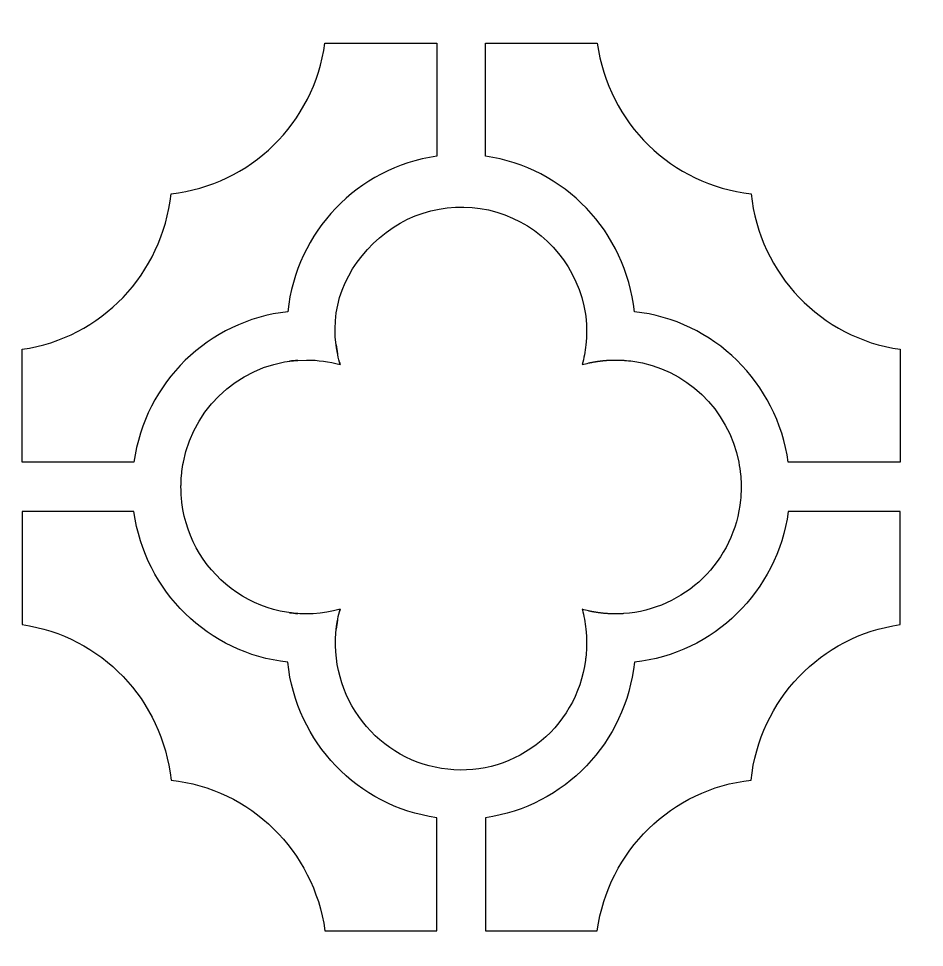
# Model space of a CAD drawing. Header units: centimetres. Extents: x -2.26 to 2.26, y -4.33 to 4.33.
# Drawn here: x -1.504 to 0, y -3.098 to -1.556 of the extents above; entities that cross this region are included whole.
import ezdxf

# ---------------------------------------------------------------- set-up
doc = ezdxf.new("R2010")
doc.units = ezdxf.units.CM
doc.header["$MEASUREMENT"] = 0
doc.layers.add('Layer 1', color=7, linetype='Continuous')

msp = doc.modelspace()

# ---------------------------------------------------------------- linework, layer by layer
at = {"layer": 'Layer 1', "color": 242}
for points, knots in [([(-2.26469, 4.33143), (-2.26469, 4.33143), (-2.18371, 4.33143), (-2.18371, 4.33143), (-2.18371, 4.33143), (-2.18371, 4.33143), (2.1837, 4.33143), (2.1837, 4.33143), (2.1837, 4.33143), (2.1837, 4.33143), (2.26468, 4.33143), (2.26468, 4.33143), (2.26468, 4.33143), (2.26468, 4.33143), (2.26468, 4.24954), (2.26468, 4.24954), (2.26468, 4.24954), (2.26468, 4.24954), (2.26468, -4.24954), (2.26468, -4.24954), (2.26468, -4.24954), (2.26468, -4.24954), (2.26468, -4.33143), (2.26468, -4.33143), (2.26468, -4.33143), (2.26468, -4.33143), (2.1837, -4.33143), (2.1837, -4.33143), (2.1837, -4.33143), (2.1837, -4.33143), (-2.18371, -4.33143), (-2.18371, -4.33143), (-2.18371, -4.33143), (-2.18371, -4.33143), (-2.26469, -4.33143), (-2.26469, -4.33143), (-2.26469, -4.33143), (-2.26469, -4.33143), (-2.26469, -4.24954), (-2.26469, -4.24954), (-2.26469, -4.24954), (-2.26469, -4.24954), (-2.26469, 4.24954), (-2.26469, 4.24954), (-2.26469, 4.24954), (-2.26469, 4.24954), (-2.26469, 4.33143), (-2.26469, 4.33143)], [0, 0, 0, 0, 0.0769231, 0.0769231, 0.0769231, 0.0769231, 0.1538462, 0.1538462, 0.1538462, 0.1538462, 0.2307692, 0.2307692, 0.2307692, 0.2307692, 0.3076923, 0.3076923, 0.3076923, 0.3076923, 0.3846154, 0.3846154, 0.3846154, 0.3846154, 0.4615385, 0.4615385, 0.4615385, 0.4615385, 0.5384615, 0.5384615, 0.5384615, 0.5384615, 0.6153846, 0.6153846, 0.6153846, 0.6153846, 0.6923077, 0.6923077, 0.6923077, 0.6923077, 0.7692308, 0.7692308, 0.7692308, 0.7692308, 0.8461538, 0.8461538, 0.8461538, 0.8461538, 1, 1, 1, 1]), ([(-1.49805, -2.29272), (-1.49805, -2.29272), (-1.38443, -2.29272), (-1.38443, -2.29272), (-1.38443, -2.29272), (-1.38443, -2.29272), (-1.31244, -2.29272), (-1.31244, -2.29272), (-1.31244, -2.29272), (-1.29411, -2.16009), (-1.18871, -2.05702), (-1.05703, -2.04268), (-1.05703, -2.04268), (-1.04295, -1.90952), (-0.94091, -1.80306), (-0.80975, -1.78443), (-0.80975, -1.78443), (-0.80975, -1.78443), (-0.80975, -1.59671), (-0.80975, -1.59671), (-0.80975, -1.59671), (-0.80975, -1.59671), (-0.87162, -1.59671), (-0.87162, -1.59671), (-0.87162, -1.59671), (-0.87162, -1.59671), (-0.90116, -1.59671), (-0.90116, -1.59671), (-0.90116, -1.59671), (-0.90116, -1.59671), (-0.92348, -1.59671), (-0.92348, -1.59671), (-0.92348, -1.59671), (-0.92348, -1.59671), (-0.99539, -1.59671), (-0.99539, -1.59671), (-0.99539, -1.59671), (-1.01372, -1.72935), (-1.11911, -1.83242), (-1.25079, -1.84676), (-1.25079, -1.84676), (-1.26487, -1.97991), (-1.36691, -2.08636), (-1.49805, -2.10501), (-1.49805, -2.10501), (-1.49805, -2.10501), (-1.49805, -2.14454), (-1.49805, -2.14454), (-1.49805, -2.14454), (-1.49805, -2.14454), (-1.49805, -2.16471), (-1.49805, -2.16471), (-1.49805, -2.16471), (-1.49805, -2.16471), (-1.49805, -2.2244), (-1.49805, -2.2244), (-1.49805, -2.2244), (-1.49805, -2.2244), (-1.49805, -2.29272), (-1.49805, -2.29272), (-1.49805, -2.29272), (-1.49805, -2.29272), (-1.49805, -2.29272), (-1.49805, -2.29272)], [0, 0, 0, 0, 0.0588235, 0.0588235, 0.0588235, 0.0588235, 0.1176471, 0.1176471, 0.1176471, 0.1176471, 0.1764706, 0.1764706, 0.1764706, 0.1764706, 0.2352941, 0.2352941, 0.2352941, 0.2352941, 0.2941176, 0.2941176, 0.2941176, 0.2941176, 0.3529412, 0.3529412, 0.3529412, 0.3529412, 0.4117647, 0.4117647, 0.4117647, 0.4117647, 0.4705882, 0.4705882, 0.4705882, 0.4705882, 0.5294118, 0.5294118, 0.5294118, 0.5294118, 0.5882353, 0.5882353, 0.5882353, 0.5882353, 0.6470588, 0.6470588, 0.6470588, 0.6470588, 0.7058824, 0.7058824, 0.7058824, 0.7058824, 0.7647059, 0.7647059, 0.7647059, 0.7647059, 0.8235294, 0.8235294, 0.8235294, 0.8235294, 0.8823529, 0.8823529, 0.8823529, 0.8823529, 1, 1, 1, 1]), ([(-0.22611, -2.29272), (-0.22611, -2.29272), (-0.1333, -2.29272), (-0.1333, -2.29272), (-0.1333, -2.29272), (-0.1333, -2.29272), (-0.04049, -2.29272), (-0.04049, -2.29272), (-0.04049, -2.29272), (-0.04049, -2.29272), (-0.04049, -2.2244), (-0.04049, -2.2244), (-0.04049, -2.2244), (-0.04049, -2.2244), (-0.04049, -2.1647), (-0.04049, -2.1647), (-0.04049, -2.1647), (-0.04049, -2.1647), (-0.04049, -2.14455), (-0.04049, -2.14455), (-0.04049, -2.14455), (-0.04049, -2.14455), (-0.04049, -2.10501), (-0.04049, -2.10501), (-0.04049, -2.10501), (-0.17165, -2.08647), (-0.27357, -1.9799), (-0.28776, -1.84676), (-0.28776, -1.84676), (-0.41944, -1.83252), (-0.52472, -1.72934), (-0.54315, -1.59671), (-0.54315, -1.59671), (-0.54315, -1.59671), (-0.58217, -1.59671), (-0.58217, -1.59671), (-0.58217, -1.59671), (-0.58217, -1.59671), (-0.63738, -1.59671), (-0.63738, -1.59671), (-0.63738, -1.59671), (-0.63738, -1.59671), (-0.67874, -1.59671), (-0.67874, -1.59671), (-0.67874, -1.59671), (-0.67874, -1.59671), (-0.72877, -1.59671), (-0.72877, -1.59671), (-0.72877, -1.59671), (-0.72877, -1.59671), (-0.72877, -1.78443), (-0.72877, -1.78443), (-0.72877, -1.78443), (-0.59762, -1.80298), (-0.4957, -1.90954), (-0.48151, -2.04268), (-0.48151, -2.04268), (-0.34982, -2.05692), (-0.24454, -2.1601), (-0.22611, -2.29272)], [0, 0, 0, 0, 0.0625, 0.0625, 0.0625, 0.0625, 0.125, 0.125, 0.125, 0.125, 0.1875, 0.1875, 0.1875, 0.1875, 0.25, 0.25, 0.25, 0.25, 0.3125, 0.3125, 0.3125, 0.3125, 0.375, 0.375, 0.375, 0.375, 0.4375, 0.4375, 0.4375, 0.4375, 0.5, 0.5, 0.5, 0.5, 0.5625, 0.5625, 0.5625, 0.5625, 0.625, 0.625, 0.625, 0.625, 0.6875, 0.6875, 0.6875, 0.6875, 0.75, 0.75, 0.75, 0.75, 0.8125, 0.8125, 0.8125, 0.8125, 0.875, 0.875, 0.875, 0.875, 1, 1, 1, 1]), ([(-1.23035, -2.29272), (-1.23131, -2.29772), (-1.2321, -2.30274), (-1.23272, -2.30778), (-1.23272, -2.30778), (-1.23272, -2.30778), (-1.23287, -2.30906), (-1.23287, -2.30906), (-1.23287, -2.30906), (-1.23287, -2.30906), (-1.23301, -2.31033), (-1.23301, -2.31033), (-1.23301, -2.31033), (-1.23301, -2.31033), (-1.2335, -2.3154), (-1.2335, -2.3154), (-1.2335, -2.3154), (-1.2335, -2.3154), (-1.23379, -2.31931), (-1.23379, -2.31931), (-1.23379, -2.31931), (-1.23379, -2.31931), (-1.23388, -2.32061), (-1.23388, -2.32061), (-1.23388, -2.32061), (-1.23388, -2.32061), (-1.23404, -2.32319), (-1.23404, -2.32319), (-1.23404, -2.32319), (-1.23404, -2.32319), (-1.23408, -2.32451), (-1.23408, -2.32451), (-1.23408, -2.32451), (-1.23408, -2.32451), (-1.23415, -2.32617), (-1.23415, -2.32617), (-1.23415, -2.32617), (-1.23415, -2.32617), (-1.23417, -2.32711), (-1.23417, -2.32711), (-1.23417, -2.32711), (-1.23417, -2.32711), (-1.23423, -2.32821), (-1.23423, -2.32821), (-1.23423, -2.32821), (-1.23423, -2.32821), (-1.23424, -2.32954), (-1.23424, -2.32954), (-1.23424, -2.32954), (-1.23424, -2.32954), (-1.23425, -2.33037), (-1.23425, -2.33037), (-1.23425, -2.33037), (-1.23425, -2.33037), (-1.23427, -2.33167), (-1.23427, -2.33167), (-1.23427, -2.33167), (-1.23427, -2.33167), (-1.23428, -2.333), (-1.23428, -2.333), (-1.23428, -2.333), (-1.23428, -2.333), (-1.23428, -2.33431), (-1.23428, -2.33431), (-1.23428, -2.33431), (-1.23428, -2.33431), (-1.23427, -2.3356), (-1.23427, -2.3356), (-1.23427, -2.3356), (-1.23427, -2.3356), (-1.23426, -2.3367), (-1.23426, -2.3367), (-1.23426, -2.3367), (-1.23426, -2.3367), (-1.23425, -2.33758), (-1.23425, -2.33758), (-1.23425, -2.33758), (-1.23425, -2.33758), (-1.23423, -2.33889), (-1.23423, -2.33889), (-1.23423, -2.33889), (-1.23423, -2.33889), (-1.23417, -2.34019), (-1.23417, -2.34019), (-1.23417, -2.34019), (-1.23417, -2.34019), (-1.23415, -2.34114), (-1.23415, -2.34114), (-1.23415, -2.34114), (-1.23415, -2.34114), (-1.23411, -2.34214), (-1.23411, -2.34214), (-1.23411, -2.34214), (-1.23411, -2.34214), (-1.23406, -2.34344), (-1.23406, -2.34344), (-1.23406, -2.34344), (-1.23406, -2.34344), (-1.23388, -2.34667), (-1.23388, -2.34667), (-1.23388, -2.34667), (-1.23388, -2.34667), (-1.23379, -2.34797), (-1.23379, -2.34797), (-1.23379, -2.34797), (-1.23379, -2.34797), (-1.23356, -2.35119), (-1.23356, -2.35119), (-1.23356, -2.35119), (-1.23336, -2.35354), (-1.23313, -2.35589), (-1.23287, -2.35823), (-1.23287, -2.35823), (-1.23287, -2.35823), (-1.23272, -2.35951), (-1.23272, -2.35951), (-1.23272, -2.35951), (-1.22533, -2.42038), (-1.19211, -2.47494), (-1.14166, -2.50897), (-1.14166, -2.50897), (-1.09121, -2.54298), (-1.0287, -2.55317), (-0.97027, -2.53687), (-0.97027, -2.53687), (-0.97027, -2.53687), (-0.97125, -2.54068), (-0.97125, -2.54068), (-0.97125, -2.54068), (-0.97125, -2.54068), (-0.97027, -2.53687), (-0.97027, -2.53687), (-0.97027, -2.53687), (-0.97168, -2.54221), (-0.97291, -2.5476), (-0.97396, -2.55303), (-0.97396, -2.55303), (-0.97501, -2.55854), (-0.97584, -2.56409), (-0.97645, -2.56967), (-0.97645, -2.56967), (-0.97591, -2.56479), (-0.97521, -2.55993), (-0.97435, -2.5551), (-0.97435, -2.5551), (-0.98438, -2.61099), (-0.97171, -2.6686), (-0.93921, -2.71493), (-0.93921, -2.71493), (-0.9067, -2.76125), (-0.85737, -2.79232), (-0.80189, -2.8012), (-0.80189, -2.8012), (-0.74639, -2.81008), (-0.6897, -2.79594), (-0.64465, -2.76198), (-0.64465, -2.76198), (-0.59961, -2.72801), (-0.57006, -2.67738), (-0.56264, -2.62106), (-0.56264, -2.62106), (-0.56264, -2.62106), (-0.56252, -2.62019), (-0.56252, -2.62019), (-0.56252, -2.62019), (-0.56252, -2.62019), (-0.56243, -2.6193), (-0.56243, -2.6193), (-0.56243, -2.6193), (-0.56243, -2.6193), (-0.5622, -2.6175), (-0.5622, -2.6175), (-0.5622, -2.6175), (-0.5622, -2.6175), (-0.56205, -2.61616), (-0.56205, -2.61616), (-0.56205, -2.61616), (-0.56205, -2.61616), (-0.56196, -2.61528), (-0.56196, -2.61528), (-0.56196, -2.61528), (-0.56196, -2.61528), (-0.56182, -2.61393), (-0.56182, -2.61393), (-0.56182, -2.61393), (-0.56182, -2.61393), (-0.56172, -2.61278), (-0.56172, -2.61278), (-0.56172, -2.61278), (-0.56172, -2.61278), (-0.56163, -2.61169), (-0.56163, -2.61169), (-0.56163, -2.61169), (-0.56163, -2.61169), (-0.56155, -2.61079), (-0.56155, -2.61079), (-0.56155, -2.61079), (-0.56155, -2.61079), (-0.56149, -2.61002), (-0.56149, -2.61002), (-0.56149, -2.61002), (-0.56149, -2.61002), (-0.5614, -2.60899), (-0.5614, -2.60899), (-0.5614, -2.60899), (-0.5614, -2.60899), (-0.56114, -2.60492), (-0.56114, -2.60492), (-0.56114, -2.60492), (-0.56114, -2.60492), (-0.56108, -2.60403), (-0.56108, -2.60403), (-0.56108, -2.60403), (-0.56108, -2.60403), (-0.56105, -2.60312), (-0.56105, -2.60312), (-0.56105, -2.60312), (-0.56105, -2.60312), (-0.56101, -2.60221), (-0.56101, -2.60221), (-0.56101, -2.60221), (-0.56101, -2.60221), (-0.56098, -2.6013), (-0.56098, -2.6013), (-0.56098, -2.6013), (-0.56098, -2.6013), (-0.56093, -2.59997), (-0.56093, -2.59997), (-0.56093, -2.59997), (-0.56093, -2.59997), (-0.56084, -2.59694), (-0.56084, -2.59694), (-0.56084, -2.59694), (-0.56084, -2.59694), (-0.56084, -2.59581), (-0.56084, -2.59581), (-0.56084, -2.59581), (-0.56084, -2.59581), (-0.56081, -2.59443), (-0.56081, -2.59443), (-0.56081, -2.59443), (-0.56081, -2.59443), (-0.5608, -2.59308), (-0.5608, -2.59308), (-0.5608, -2.59308), (-0.5608, -2.59308), (-0.56081, -2.59216), (-0.56081, -2.59216), (-0.56081, -2.59216), (-0.56081, -2.59216), (-0.56081, -2.59125), (-0.56081, -2.59125), (-0.56081, -2.59125), (-0.56081, -2.59125), (-0.56084, -2.59035), (-0.56084, -2.59035), (-0.56084, -2.59035), (-0.56084, -2.59035), (-0.56084, -2.58944), (-0.56084, -2.58944), (-0.56084, -2.58944), (-0.56084, -2.58944), (-0.56086, -2.58853), (-0.56086, -2.58853), (-0.56086, -2.58853), (-0.56086, -2.58853), (-0.56087, -2.58762), (-0.56087, -2.58762), (-0.56087, -2.58762), (-0.56087, -2.58762), (-0.5609, -2.58671), (-0.5609, -2.58671), (-0.5609, -2.58671), (-0.5609, -2.58671), (-0.56093, -2.58582), (-0.56093, -2.58582), (-0.56093, -2.58582), (-0.56093, -2.58582), (-0.56098, -2.5849), (-0.56098, -2.5849), (-0.56098, -2.5849), (-0.56098, -2.5849), (-0.56101, -2.58399), (-0.56101, -2.58399), (-0.56101, -2.58399), (-0.56101, -2.58399), (-0.56105, -2.58308), (-0.56105, -2.58308), (-0.56105, -2.58308), (-0.56105, -2.58308), (-0.56108, -2.58219), (-0.56108, -2.58219), (-0.56108, -2.58219), (-0.56108, -2.58219), (-0.56114, -2.58128), (-0.56114, -2.58128), (-0.56114, -2.58128), (-0.56114, -2.58128), (-0.56119, -2.58039), (-0.56119, -2.58039), (-0.56119, -2.58039), (-0.56119, -2.58039), (-0.56125, -2.57948), (-0.56125, -2.57948), (-0.56125, -2.57948), (-0.56125, -2.57948), (-0.56129, -2.5786), (-0.56129, -2.5786), (-0.56129, -2.5786), (-0.56129, -2.5786), (-0.56137, -2.57769), (-0.56137, -2.57769), (-0.56137, -2.57769), (-0.56137, -2.57769), (-0.56143, -2.5768), (-0.56143, -2.5768), (-0.56143, -2.5768), (-0.56143, -2.5768), (-0.5615, -2.57589), (-0.5615, -2.57589), (-0.5615, -2.57589), (-0.5615, -2.57589), (-0.56157, -2.57501), (-0.56157, -2.57501), (-0.56157, -2.57501), (-0.56157, -2.57501), (-0.56166, -2.5741), (-0.56166, -2.5741), (-0.56166, -2.5741), (-0.56166, -2.5741), (-0.56174, -2.57322), (-0.56174, -2.57322), (-0.56174, -2.57322), (-0.56174, -2.57322), (-0.56181, -2.57233), (-0.56181, -2.57233), (-0.56181, -2.57233), (-0.56181, -2.57233), (-0.56189, -2.57144), (-0.56189, -2.57144), (-0.56189, -2.57144), (-0.56189, -2.57144), (-0.56199, -2.57055), (-0.56199, -2.57055), (-0.56199, -2.57055), (-0.56199, -2.57055), (-0.56208, -2.56967), (-0.56208, -2.56967), (-0.56208, -2.56967), (-0.5633, -2.55859), (-0.56538, -2.54762), (-0.56832, -2.53687), (-0.56832, -2.53687), (-0.56471, -2.53785), (-0.56109, -2.53876), (-0.55744, -2.53956), (-0.55744, -2.53956), (-0.55744, -2.53956), (-0.55659, -2.53976), (-0.55659, -2.53976), (-0.55659, -2.53976), (-0.55659, -2.53976), (-0.55574, -2.53993), (-0.55574, -2.53993), (-0.55574, -2.53993), (-0.55574, -2.53993), (-0.55488, -2.54013), (-0.55488, -2.54013), (-0.55488, -2.54013), (-0.55488, -2.54013), (-0.55403, -2.54029), (-0.55403, -2.54029), (-0.55403, -2.54029), (-0.55403, -2.54029), (-0.55318, -2.54047), (-0.55318, -2.54047), (-0.55318, -2.54047), (-0.55318, -2.54047), (-0.55233, -2.54062), (-0.55233, -2.54062), (-0.55233, -2.54062), (-0.55233, -2.54062), (-0.55148, -2.5408), (-0.55148, -2.5408), (-0.55148, -2.5408), (-0.55148, -2.5408), (-0.55063, -2.54094), (-0.55063, -2.54094), (-0.55063, -2.54094), (-0.55063, -2.54094), (-0.54977, -2.54112), (-0.54977, -2.54112), (-0.54977, -2.54112), (-0.54977, -2.54112), (-0.54892, -2.54126), (-0.54892, -2.54126), (-0.54892, -2.54126), (-0.54892, -2.54126), (-0.54804, -2.54143), (-0.54804, -2.54143), (-0.54804, -2.54143), (-0.54804, -2.54143), (-0.54719, -2.54156), (-0.54719, -2.54156), (-0.54719, -2.54156), (-0.54719, -2.54156), (-0.54632, -2.54171), (-0.54632, -2.54171), (-0.54632, -2.54171), (-0.54632, -2.54171), (-0.54547, -2.54185), (-0.54547, -2.54185), (-0.54547, -2.54185), (-0.54547, -2.54185), (-0.54459, -2.54199), (-0.54459, -2.54199), (-0.54459, -2.54199), (-0.54459, -2.54199), (-0.54373, -2.54211), (-0.54373, -2.54211), (-0.54373, -2.54211), (-0.54373, -2.54211), (-0.54286, -2.54226), (-0.54286, -2.54226), (-0.54286, -2.54226), (-0.54286, -2.54226), (-0.54199, -2.54238), (-0.54199, -2.54238), (-0.54199, -2.54238), (-0.54199, -2.54238), (-0.54111, -2.54251), (-0.54111, -2.54251), (-0.54111, -2.54251), (-0.54111, -2.54251), (-0.54025, -2.54262), (-0.54025, -2.54262), (-0.54025, -2.54262), (-0.54025, -2.54262), (-0.53938, -2.54274), (-0.53938, -2.54274), (-0.53938, -2.54274), (-0.53938, -2.54274), (-0.53851, -2.54283), (-0.53851, -2.54283), (-0.53851, -2.54283), (-0.53851, -2.54283), (-0.53763, -2.54295), (-0.53763, -2.54295), (-0.53763, -2.54295), (-0.53763, -2.54295), (-0.53676, -2.54306), (-0.53676, -2.54306), (-0.53676, -2.54306), (-0.53676, -2.54306), (-0.53589, -2.54316), (-0.53589, -2.54316), (-0.53589, -2.54316), (-0.53589, -2.54316), (-0.53501, -2.54326), (-0.53501, -2.54326), (-0.53501, -2.54326), (-0.53501, -2.54326), (-0.53413, -2.54336), (-0.53413, -2.54336), (-0.53413, -2.54336), (-0.53413, -2.54336), (-0.53325, -2.54343), (-0.53325, -2.54343), (-0.53325, -2.54343), (-0.53325, -2.54343), (-0.53237, -2.54353), (-0.53237, -2.54353), (-0.53237, -2.54353), (-0.53237, -2.54353), (-0.5315, -2.5436), (-0.5315, -2.5436), (-0.5315, -2.5436), (-0.5315, -2.5436), (-0.5306, -2.54369), (-0.5306, -2.54369), (-0.5306, -2.54369), (-0.5306, -2.54369), (-0.52973, -2.54377), (-0.52973, -2.54377), (-0.52973, -2.54377), (-0.52973, -2.54377), (-0.52883, -2.54384), (-0.52883, -2.54384), (-0.52883, -2.54384), (-0.52883, -2.54384), (-0.52795, -2.5439), (-0.52795, -2.5439), (-0.52795, -2.5439), (-0.52795, -2.5439), (-0.52706, -2.54398), (-0.52706, -2.54398), (-0.52706, -2.54398), (-0.52706, -2.54398), (-0.52618, -2.54402), (-0.52618, -2.54402), (-0.52618, -2.54402), (-0.52618, -2.54402), (-0.52529, -2.54408), (-0.52529, -2.54408), (-0.52529, -2.54408), (-0.52529, -2.54408), (-0.5244, -2.54413), (-0.5244, -2.54413), (-0.5244, -2.54413), (-0.5244, -2.54413), (-0.5235, -2.54418), (-0.5235, -2.54418), (-0.5235, -2.54418), (-0.5235, -2.54418), (-0.52261, -2.54421), (-0.52261, -2.54421), (-0.52261, -2.54421), (-0.52261, -2.54421), (-0.52172, -2.54426), (-0.52172, -2.54426), (-0.52172, -2.54426), (-0.52172, -2.54426), (-0.52082, -2.54429), (-0.52082, -2.54429), (-0.52082, -2.54429), (-0.52082, -2.54429), (-0.51993, -2.54434), (-0.51993, -2.54434), (-0.51993, -2.54434), (-0.51993, -2.54434), (-0.51903, -2.54437), (-0.51903, -2.54437), (-0.51903, -2.54437), (-0.51903, -2.54437), (-0.51813, -2.5444), (-0.51813, -2.5444), (-0.51813, -2.5444), (-0.51813, -2.5444), (-0.51723, -2.54441), (-0.51723, -2.54441), (-0.51723, -2.54441), (-0.51723, -2.54441), (-0.51634, -2.54443), (-0.51634, -2.54443), (-0.51634, -2.54443), (-0.51634, -2.54443), (-0.51543, -2.54443), (-0.51543, -2.54443), (-0.51543, -2.54443), (-0.51543, -2.54443), (-0.51454, -2.54446), (-0.51454, -2.54446), (-0.51454, -2.54446), (-0.51454, -2.54446), (-0.51364, -2.54446), (-0.51364, -2.54446), (-0.51364, -2.54446), (-0.51364, -2.54446), (-0.51273, -2.54447), (-0.51273, -2.54447), (-0.51273, -2.54447), (-0.51273, -2.54447), (-0.51183, -2.54446), (-0.51183, -2.54446), (-0.51183, -2.54446), (-0.51183, -2.54446), (-0.51074, -2.54445), (-0.51074, -2.54445), (-0.51074, -2.54445), (-0.51074, -2.54445), (-0.50957, -2.54443), (-0.50957, -2.54443), (-0.50957, -2.54443), (-0.50957, -2.54443), (-0.50572, -2.54434), (-0.50572, -2.54434), (-0.50572, -2.54434), (-0.50572, -2.54434), (-0.5046, -2.54429), (-0.5046, -2.54429), (-0.5046, -2.54429), (-0.5046, -2.54429), (-0.50059, -2.54409), (-0.50059, -2.54409), (-0.50059, -2.54409), (-0.50059, -2.54409), (-0.49968, -2.54403), (-0.49968, -2.54403), (-0.49968, -2.54403), (-0.49968, -2.54403), (-0.49879, -2.54398), (-0.49879, -2.54398), (-0.49879, -2.54398), (-0.44971, -2.5405), (-0.40342, -2.51971), (-0.36798, -2.48521), (-0.36798, -2.48521), (-0.33251, -2.45068), (-0.31032, -2.40457), (-0.30535, -2.35504), (-0.30535, -2.35504), (-0.30535, -2.35504), (-0.30505, -2.35184), (-0.30505, -2.35184), (-0.30505, -2.35184), (-0.30478, -2.3485), (-0.30457, -2.34515), (-0.30442, -2.34181), (-0.30442, -2.34181), (-0.30442, -2.34181), (-0.3044, -2.34083), (-0.3044, -2.34083), (-0.3044, -2.34083), (-0.3044, -2.34083), (-0.30436, -2.33953), (-0.30436, -2.33953), (-0.30436, -2.33953), (-0.30436, -2.33953), (-0.3043, -2.33767), (-0.3043, -2.33767), (-0.3043, -2.33767), (-0.3043, -2.33767), (-0.3043, -2.3369), (-0.3043, -2.3369), (-0.3043, -2.3369), (-0.3043, -2.3369), (-0.30428, -2.3356), (-0.30428, -2.3356), (-0.30428, -2.3356), (-0.30428, -2.3356), (-0.30427, -2.33431), (-0.30427, -2.33431), (-0.30427, -2.33431), (-0.30427, -2.33431), (-0.30427, -2.333), (-0.30427, -2.333), (-0.30427, -2.333), (-0.30427, -2.333), (-0.30428, -2.33167), (-0.30428, -2.33167), (-0.30428, -2.33167), (-0.30428, -2.33167), (-0.3043, -2.33062), (-0.3043, -2.33062), (-0.3043, -2.33062), (-0.3043, -2.33062), (-0.3043, -2.32972), (-0.3043, -2.32972), (-0.3043, -2.32972), (-0.3043, -2.32972), (-0.30433, -2.32844), (-0.30433, -2.32844), (-0.30433, -2.32844), (-0.30433, -2.32844), (-0.30438, -2.32711), (-0.30438, -2.32711), (-0.30438, -2.32711), (-0.30438, -2.32711), (-0.3044, -2.32623), (-0.3044, -2.32623), (-0.3044, -2.32623), (-0.30453, -2.32306), (-0.30471, -2.3199), (-0.30495, -2.31674), (-0.30495, -2.31674), (-0.30495, -2.31674), (-0.30505, -2.31546), (-0.30505, -2.31546), (-0.30505, -2.31546), (-0.30505, -2.31546), (-0.30528, -2.3129), (-0.30528, -2.3129), (-0.30528, -2.3129), (-0.30597, -2.30614), (-0.30695, -2.2994), (-0.30822, -2.29272), (-0.30822, -2.29272), (-0.32544, -2.20446), (-0.39608, -2.13702), (-0.48424, -2.12484), (-0.48424, -2.12484), (-0.48885, -2.1242), (-0.49348, -2.12372), (-0.49812, -2.12339), (-0.49812, -2.12339), (-0.49812, -2.12339), (-0.49923, -2.12332), (-0.49923, -2.12332), (-0.49923, -2.12332), (-0.49923, -2.12332), (-0.50012, -2.12326), (-0.50012, -2.12326), (-0.50012, -2.12326), (-0.50012, -2.12326), (-0.5046, -2.12305), (-0.5046, -2.12305), (-0.5046, -2.12305), (-0.5046, -2.12305), (-0.50572, -2.123), (-0.50572, -2.123), (-0.50572, -2.123), (-0.50572, -2.123), (-0.50891, -2.12291), (-0.50891, -2.12291), (-0.50891, -2.12291), (-0.50891, -2.12291), (-0.51004, -2.1229), (-0.51004, -2.1229), (-0.51004, -2.1229), (-0.51004, -2.1229), (-0.5114, -2.12287), (-0.5114, -2.12287), (-0.5114, -2.12287), (-0.5114, -2.12287), (-0.51273, -2.12285), (-0.51273, -2.12285), (-0.51273, -2.12285), (-0.51273, -2.12285), (-0.51364, -2.12287), (-0.51364, -2.12287), (-0.51364, -2.12287), (-0.51364, -2.12287), (-0.51454, -2.12287), (-0.51454, -2.12287), (-0.51454, -2.12287), (-0.51454, -2.12287), (-0.51543, -2.1229), (-0.51543, -2.1229), (-0.51543, -2.1229), (-0.51543, -2.1229), (-0.51634, -2.1229), (-0.51634, -2.1229), (-0.51634, -2.1229), (-0.51634, -2.1229), (-0.51723, -2.12292), (-0.51723, -2.12292), (-0.51723, -2.12292), (-0.51723, -2.12292), (-0.51813, -2.12294), (-0.51813, -2.12294), (-0.51813, -2.12294), (-0.51813, -2.12294), (-0.51903, -2.12296), (-0.51903, -2.12296), (-0.51903, -2.12296), (-0.51903, -2.12296), (-0.51993, -2.12299), (-0.51993, -2.12299), (-0.51993, -2.12299), (-0.51993, -2.12299), (-0.52082, -2.12303), (-0.52082, -2.12303), (-0.52082, -2.12303), (-0.52082, -2.12303), (-0.52172, -2.12306), (-0.52172, -2.12306), (-0.52172, -2.12306), (-0.52172, -2.12306), (-0.52261, -2.12312), (-0.52261, -2.12312), (-0.52261, -2.12312), (-0.52261, -2.12312), (-0.5235, -2.12315), (-0.5235, -2.12315), (-0.5235, -2.12315), (-0.5235, -2.12315), (-0.5244, -2.1232), (-0.5244, -2.1232), (-0.5244, -2.1232), (-0.5244, -2.1232), (-0.52527, -2.12325), (-0.52527, -2.12325), (-0.52527, -2.12325), (-0.52527, -2.12325), (-0.52617, -2.1233), (-0.52617, -2.1233), (-0.52617, -2.1233), (-0.52617, -2.1233), (-0.52705, -2.12335), (-0.52705, -2.12335), (-0.52705, -2.12335), (-0.52705, -2.12335), (-0.52795, -2.12343), (-0.52795, -2.12343), (-0.52795, -2.12343), (-0.52795, -2.12343), (-0.52882, -2.12349), (-0.52882, -2.12349), (-0.52882, -2.12349), (-0.52882, -2.12349), (-0.52972, -2.12357), (-0.52972, -2.12357), (-0.52972, -2.12357), (-0.52972, -2.12357), (-0.53059, -2.12365), (-0.53059, -2.12365), (-0.53059, -2.12365), (-0.53059, -2.12365), (-0.53148, -2.12373), (-0.53148, -2.12373), (-0.53148, -2.12373), (-0.53148, -2.12373), (-0.53236, -2.1238), (-0.53236, -2.1238), (-0.53236, -2.1238), (-0.53236, -2.1238), (-0.53323, -2.12389), (-0.53323, -2.12389), (-0.53323, -2.12389), (-0.53323, -2.12389), (-0.53411, -2.12397), (-0.53411, -2.12397), (-0.53411, -2.12397), (-0.53411, -2.12397), (-0.53499, -2.12407), (-0.53499, -2.12407), (-0.53499, -2.12407), (-0.53499, -2.12407), (-0.53586, -2.12417), (-0.53586, -2.12417), (-0.53586, -2.12417), (-0.53586, -2.12417), (-0.53674, -2.12428), (-0.53674, -2.12428), (-0.53674, -2.12428), (-0.53674, -2.12428), (-0.53761, -2.12437), (-0.53761, -2.12437), (-0.53761, -2.12437), (-0.53761, -2.12437), (-0.53849, -2.12449), (-0.53849, -2.12449), (-0.53849, -2.12449), (-0.53849, -2.12449), (-0.53937, -2.12459), (-0.53937, -2.12459), (-0.53937, -2.12459), (-0.53937, -2.12459), (-0.54024, -2.12472), (-0.54024, -2.12472), (-0.54024, -2.12472), (-0.54024, -2.12472), (-0.54109, -2.12481), (-0.54109, -2.12481), (-0.54109, -2.12481), (-0.54109, -2.12481), (-0.54196, -2.12495), (-0.54196, -2.12495), (-0.54196, -2.12495), (-0.54196, -2.12495), (-0.54284, -2.12507), (-0.54284, -2.12507), (-0.54284, -2.12507), (-0.54284, -2.12507), (-0.54371, -2.12521), (-0.54371, -2.12521), (-0.54371, -2.12521), (-0.54371, -2.12521), (-0.54457, -2.12534), (-0.54457, -2.12534), (-0.54457, -2.12534), (-0.54457, -2.12534), (-0.54545, -2.12548), (-0.54545, -2.12548), (-0.54545, -2.12548), (-0.54545, -2.12548), (-0.5463, -2.12562), (-0.5463, -2.12562), (-0.5463, -2.12562), (-0.5463, -2.12562), (-0.54717, -2.12577), (-0.54717, -2.12577), (-0.54717, -2.12577), (-0.54717, -2.12577), (-0.54802, -2.1259), (-0.54802, -2.1259), (-0.54802, -2.1259), (-0.54802, -2.1259), (-0.54889, -2.12606), (-0.54889, -2.12606), (-0.54889, -2.12606), (-0.54889, -2.12606), (-0.54974, -2.12621), (-0.54974, -2.12621), (-0.54974, -2.12621), (-0.54974, -2.12621), (-0.5506, -2.12638), (-0.5506, -2.12638), (-0.5506, -2.12638), (-0.5506, -2.12638), (-0.55145, -2.12653), (-0.55145, -2.12653), (-0.55145, -2.12653), (-0.55145, -2.12653), (-0.5523, -2.1267), (-0.5523, -2.1267), (-0.5523, -2.1267), (-0.5523, -2.1267), (-0.55315, -2.12687), (-0.55315, -2.12687), (-0.55315, -2.12687), (-0.55315, -2.12687), (-0.554, -2.12704), (-0.554, -2.12704), (-0.554, -2.12704), (-0.554, -2.12704), (-0.55486, -2.1272), (-0.55486, -2.1272), (-0.55486, -2.1272), (-0.55486, -2.1272), (-0.55571, -2.1274), (-0.55571, -2.1274), (-0.55571, -2.1274), (-0.55571, -2.1274), (-0.55655, -2.12758), (-0.55655, -2.12758), (-0.55655, -2.12758), (-0.55655, -2.12758), (-0.5574, -2.12776), (-0.5574, -2.12776), (-0.5574, -2.12776), (-0.56105, -2.12857), (-0.56468, -2.12947), (-0.56828, -2.13046), (-0.56828, -2.13046), (-0.56537, -2.11971), (-0.5633, -2.10874), (-0.5621, -2.09766), (-0.5621, -2.09766), (-0.5621, -2.09766), (-0.56199, -2.09678), (-0.56199, -2.09678), (-0.56199, -2.09678), (-0.56199, -2.09678), (-0.5619, -2.09588), (-0.5619, -2.09588), (-0.5619, -2.09588), (-0.5619, -2.09588), (-0.56182, -2.095), (-0.56182, -2.095), (-0.56182, -2.095), (-0.56182, -2.095), (-0.56174, -2.09411), (-0.56174, -2.09411), (-0.56174, -2.09411), (-0.56174, -2.09411), (-0.56166, -2.09322), (-0.56166, -2.09322), (-0.56166, -2.09322), (-0.56166, -2.09322), (-0.56157, -2.09232), (-0.56157, -2.09232), (-0.56157, -2.09232), (-0.56157, -2.09232), (-0.5615, -2.09144), (-0.5615, -2.09144), (-0.5615, -2.09144), (-0.5615, -2.09144), (-0.56143, -2.09053), (-0.56143, -2.09053), (-0.56143, -2.09053), (-0.56143, -2.09053), (-0.56137, -2.08964), (-0.56137, -2.08964), (-0.56137, -2.08964), (-0.56137, -2.08964), (-0.56129, -2.08873), (-0.56129, -2.08873), (-0.56129, -2.08873), (-0.56129, -2.08873), (-0.56125, -2.08785), (-0.56125, -2.08785), (-0.56125, -2.08785), (-0.56125, -2.08785), (-0.56119, -2.08694), (-0.56119, -2.08694), (-0.56119, -2.08694), (-0.56119, -2.08694), (-0.56114, -2.08605), (-0.56114, -2.08605), (-0.56114, -2.08605), (-0.56114, -2.08605), (-0.56108, -2.08514), (-0.56108, -2.08514), (-0.56108, -2.08514), (-0.56108, -2.08514), (-0.56105, -2.08425), (-0.56105, -2.08425), (-0.56105, -2.08425), (-0.56105, -2.08425), (-0.56101, -2.08333), (-0.56101, -2.08333), (-0.56101, -2.08333), (-0.56101, -2.08333), (-0.56098, -2.08243), (-0.56098, -2.08243), (-0.56098, -2.08243), (-0.56098, -2.08243), (-0.56093, -2.08152), (-0.56093, -2.08152), (-0.56093, -2.08152), (-0.56093, -2.08152), (-0.5609, -2.08062), (-0.5609, -2.08062), (-0.5609, -2.08062), (-0.5609, -2.08062), (-0.56087, -2.07971), (-0.56087, -2.07971), (-0.56087, -2.07971), (-0.56087, -2.07971), (-0.56086, -2.0788), (-0.56086, -2.0788), (-0.56086, -2.0788), (-0.56086, -2.0788), (-0.56084, -2.07789), (-0.56084, -2.07789), (-0.56084, -2.07789), (-0.56084, -2.07789), (-0.56084, -2.07699), (-0.56084, -2.07699), (-0.56084, -2.07699), (-0.56084, -2.07699), (-0.56081, -2.07607), (-0.56081, -2.07607), (-0.56081, -2.07607), (-0.56081, -2.07607), (-0.56081, -2.07516), (-0.56081, -2.07516), (-0.56081, -2.07516), (-0.56081, -2.07516), (-0.5608, -2.07425), (-0.5608, -2.07425), (-0.5608, -2.07425), (-0.5608, -2.07425), (-0.56081, -2.07333), (-0.56081, -2.07333), (-0.56081, -2.07333), (-0.56081, -2.07333), (-0.56083, -2.07223), (-0.56083, -2.07223), (-0.56083, -2.07223), (-0.56083, -2.07223), (-0.56084, -2.07106), (-0.56084, -2.07106), (-0.56084, -2.07106), (-0.56084, -2.07106), (-0.5609, -2.06799), (-0.5609, -2.06799), (-0.5609, -2.06799), (-0.5609, -2.06799), (-0.56098, -2.06603), (-0.56098, -2.06603), (-0.56098, -2.06603), (-0.56098, -2.06603), (-0.56101, -2.06512), (-0.56101, -2.06512), (-0.56101, -2.06512), (-0.56101, -2.06512), (-0.56105, -2.06421), (-0.56105, -2.06421), (-0.56105, -2.06421), (-0.56105, -2.06421), (-0.56108, -2.06341), (-0.56108, -2.06341), (-0.56108, -2.06341), (-0.56108, -2.06341), (-0.56114, -2.0624), (-0.56114, -2.0624), (-0.56114, -2.0624), (-0.56114, -2.0624), (-0.5614, -2.05845), (-0.5614, -2.05845), (-0.5614, -2.05845), (-0.5614, -2.05845), (-0.56148, -2.05744), (-0.56148, -2.05744), (-0.56148, -2.05744), (-0.56148, -2.05744), (-0.56155, -2.05655), (-0.56155, -2.05655), (-0.56155, -2.05655), (-0.56155, -2.05655), (-0.56163, -2.05564), (-0.56163, -2.05564), (-0.56163, -2.05564), (-0.56163, -2.05564), (-0.56171, -2.05475), (-0.56171, -2.05475), (-0.56171, -2.05475), (-0.56171, -2.05475), (-0.56178, -2.05389), (-0.56178, -2.05389), (-0.56178, -2.05389), (-0.56178, -2.05389), (-0.56189, -2.05262), (-0.56189, -2.05262), (-0.56189, -2.05262), (-0.56189, -2.05262), (-0.56201, -2.05161), (-0.56201, -2.05161), (-0.56201, -2.05161), (-0.56201, -2.05161), (-0.56216, -2.05027), (-0.56216, -2.05027), (-0.56216, -2.05027), (-0.56216, -2.05027), (-0.56235, -2.04864), (-0.56235, -2.04864), (-0.56235, -2.04864), (-0.56235, -2.04864), (-0.56248, -2.0476), (-0.56248, -2.0476), (-0.56248, -2.0476), (-0.56248, -2.0476), (-0.5626, -2.0467), (-0.5626, -2.0467), (-0.5626, -2.0467), (-0.57436, -1.97113), (-0.6257, -1.90794), (-0.69672, -1.88161), (-0.69672, -1.88161), (-0.76776, -1.85527), (-0.84732, -1.86992), (-0.90461, -1.9199), (-0.90461, -1.9199), (-0.96189, -1.96987), (-0.98969, -2.03732), (-0.97435, -2.11223), (-0.97435, -2.11223), (-0.97521, -2.1074), (-0.97591, -2.10254), (-0.97645, -2.09766), (-0.97645, -2.09766), (-0.97584, -2.10324), (-0.97501, -2.10879), (-0.97396, -2.1143), (-0.97396, -2.1143), (-0.97293, -2.11973), (-0.97167, -2.12513), (-0.97022, -2.13046), (-0.97022, -2.13046), (-0.97022, -2.13046), (-0.97125, -2.12665), (-0.97125, -2.12665), (-0.97125, -2.12665), (-0.97125, -2.12665), (-0.97027, -2.13045), (-0.97027, -2.13045), (-0.97027, -2.13045), (-0.98837, -2.12541), (-1.00705, -2.12285), (-1.02582, -2.12285), (-1.02582, -2.12285), (-1.12541, -2.12289), (-1.21105, -2.19394), (-1.23036, -2.29272), (-1.23036, -2.29272), (-1.23036, -2.29272), (-1.23035, -2.29272), (-1.23035, -2.29272)], [0, 0, 0, 0, 0.0034364, 0.0034364, 0.0034364, 0.0034364, 0.0068729, 0.0068729, 0.0068729, 0.0068729, 0.0103093, 0.0103093, 0.0103093, 0.0103093, 0.0137457, 0.0137457, 0.0137457, 0.0137457, 0.0171821, 0.0171821, 0.0171821, 0.0171821, 0.0206186, 0.0206186, 0.0206186, 0.0206186, 0.024055, 0.024055, 0.024055, 0.024055, 0.0274914, 0.0274914, 0.0274914, 0.0274914, 0.0309278, 0.0309278, 0.0309278, 0.0309278, 0.0343643, 0.0343643, 0.0343643, 0.0343643, 0.0378007, 0.0378007, 0.0378007, 0.0378007, 0.0412371, 0.0412371, 0.0412371, 0.0412371, 0.0446735, 0.0446735, 0.0446735, 0.0446735, 0.04811, 0.04811, 0.04811, 0.04811, 0.0515464, 0.0515464, 0.0515464, 0.0515464, 0.0549828, 0.0549828, 0.0549828, 0.0549828, 0.0584192, 0.0584192, 0.0584192, 0.0584192, 0.0618557, 0.0618557, 0.0618557, 0.0618557, 0.0652921, 0.0652921, 0.0652921, 0.0652921, 0.0687285, 0.0687285, 0.0687285, 0.0687285, 0.0721649, 0.0721649, 0.0721649, 0.0721649, 0.0756014, 0.0756014, 0.0756014, 0.0756014, 0.0790378, 0.0790378, 0.0790378, 0.0790378, 0.0824742, 0.0824742, 0.0824742, 0.0824742, 0.0859107, 0.0859107, 0.0859107, 0.0859107, 0.0893471, 0.0893471, 0.0893471, 0.0893471, 0.0927835, 0.0927835, 0.0927835, 0.0927835, 0.0962199, 0.0962199, 0.0962199, 0.0962199, 0.0996564, 0.0996564, 0.0996564, 0.0996564, 0.1030928, 0.1030928, 0.1030928, 0.1030928, 0.1065292, 0.1065292, 0.1065292, 0.1065292, 0.1099656, 0.1099656, 0.1099656, 0.1099656, 0.1134021, 0.1134021, 0.1134021, 0.1134021, 0.1168385, 0.1168385, 0.1168385, 0.1168385, 0.1202749, 0.1202749, 0.1202749, 0.1202749, 0.1237113, 0.1237113, 0.1237113, 0.1237113, 0.1271478, 0.1271478, 0.1271478, 0.1271478, 0.1305842, 0.1305842, 0.1305842, 0.1305842, 0.1340206, 0.1340206, 0.1340206, 0.1340206, 0.137457, 0.137457, 0.137457, 0.137457, 0.1408935, 0.1408935, 0.1408935, 0.1408935, 0.1443299, 0.1443299, 0.1443299, 0.1443299, 0.1477663, 0.1477663, 0.1477663, 0.1477663, 0.1512027, 0.1512027, 0.1512027, 0.1512027, 0.1546392, 0.1546392, 0.1546392, 0.1546392, 0.1580756, 0.1580756, 0.1580756, 0.1580756, 0.161512, 0.161512, 0.161512, 0.161512, 0.1649485, 0.1649485, 0.1649485, 0.1649485, 0.1683849, 0.1683849, 0.1683849, 0.1683849, 0.1718213, 0.1718213, 0.1718213, 0.1718213, 0.1752577, 0.1752577, 0.1752577, 0.1752577, 0.1786942, 0.1786942, 0.1786942, 0.1786942, 0.1821306, 0.1821306, 0.1821306, 0.1821306, 0.185567, 0.185567, 0.185567, 0.185567, 0.1890034, 0.1890034, 0.1890034, 0.1890034, 0.1924399, 0.1924399, 0.1924399, 0.1924399, 0.1958763, 0.1958763, 0.1958763, 0.1958763, 0.1993127, 0.1993127, 0.1993127, 0.1993127, 0.2027491, 0.2027491, 0.2027491, 0.2027491, 0.2061856, 0.2061856, 0.2061856, 0.2061856, 0.209622, 0.209622, 0.209622, 0.209622, 0.2130584, 0.2130584, 0.2130584, 0.2130584, 0.2164948, 0.2164948, 0.2164948, 0.2164948, 0.2199313, 0.2199313, 0.2199313, 0.2199313, 0.2233677, 0.2233677, 0.2233677, 0.2233677, 0.2268041, 0.2268041, 0.2268041, 0.2268041, 0.2302405, 0.2302405, 0.2302405, 0.2302405, 0.233677, 0.233677, 0.233677, 0.233677, 0.2371134, 0.2371134, 0.2371134, 0.2371134, 0.2405498, 0.2405498, 0.2405498, 0.2405498, 0.2439863, 0.2439863, 0.2439863, 0.2439863, 0.2474227, 0.2474227, 0.2474227, 0.2474227, 0.2508591, 0.2508591, 0.2508591, 0.2508591, 0.2542955, 0.2542955, 0.2542955, 0.2542955, 0.257732, 0.257732, 0.257732, 0.257732, 0.2611684, 0.2611684, 0.2611684, 0.2611684, 0.2646048, 0.2646048, 0.2646048, 0.2646048, 0.2680412, 0.2680412, 0.2680412, 0.2680412, 0.2714777, 0.2714777, 0.2714777, 0.2714777, 0.2749141, 0.2749141, 0.2749141, 0.2749141, 0.2783505, 0.2783505, 0.2783505, 0.2783505, 0.2817869, 0.2817869, 0.2817869, 0.2817869, 0.2852234, 0.2852234, 0.2852234, 0.2852234, 0.2886598, 0.2886598, 0.2886598, 0.2886598, 0.2920962, 0.2920962, 0.2920962, 0.2920962, 0.2955326, 0.2955326, 0.2955326, 0.2955326, 0.2989691, 0.2989691, 0.2989691, 0.2989691, 0.3024055, 0.3024055, 0.3024055, 0.3024055, 0.3058419, 0.3058419, 0.3058419, 0.3058419, 0.3092784, 0.3092784, 0.3092784, 0.3092784, 0.3127148, 0.3127148, 0.3127148, 0.3127148, 0.3161512, 0.3161512, 0.3161512, 0.3161512, 0.3195876, 0.3195876, 0.3195876, 0.3195876, 0.3230241, 0.3230241, 0.3230241, 0.3230241, 0.3264605, 0.3264605, 0.3264605, 0.3264605, 0.3298969, 0.3298969, 0.3298969, 0.3298969, 0.3333333, 0.3333333, 0.3333333, 0.3333333, 0.3367698, 0.3367698, 0.3367698, 0.3367698, 0.3402062, 0.3402062, 0.3402062, 0.3402062, 0.3436426, 0.3436426, 0.3436426, 0.3436426, 0.347079, 0.347079, 0.347079, 0.347079, 0.3505155, 0.3505155, 0.3505155, 0.3505155, 0.3539519, 0.3539519, 0.3539519, 0.3539519, 0.3573883, 0.3573883, 0.3573883, 0.3573883, 0.3608247, 0.3608247, 0.3608247, 0.3608247, 0.3642612, 0.3642612, 0.3642612, 0.3642612, 0.3676976, 0.3676976, 0.3676976, 0.3676976, 0.371134, 0.371134, 0.371134, 0.371134, 0.3745704, 0.3745704, 0.3745704, 0.3745704, 0.3780069, 0.3780069, 0.3780069, 0.3780069, 0.3814433, 0.3814433, 0.3814433, 0.3814433, 0.3848797, 0.3848797, 0.3848797, 0.3848797, 0.3883162, 0.3883162, 0.3883162, 0.3883162, 0.3917526, 0.3917526, 0.3917526, 0.3917526, 0.395189, 0.395189, 0.395189, 0.395189, 0.3986254, 0.3986254, 0.3986254, 0.3986254, 0.4020619, 0.4020619, 0.4020619, 0.4020619, 0.4054983, 0.4054983, 0.4054983, 0.4054983, 0.4089347, 0.4089347, 0.4089347, 0.4089347, 0.4123711, 0.4123711, 0.4123711, 0.4123711, 0.4158076, 0.4158076, 0.4158076, 0.4158076, 0.419244, 0.419244, 0.419244, 0.419244, 0.4226804, 0.4226804, 0.4226804, 0.4226804, 0.4261168, 0.4261168, 0.4261168, 0.4261168, 0.4295533, 0.4295533, 0.4295533, 0.4295533, 0.4329897, 0.4329897, 0.4329897, 0.4329897, 0.4364261, 0.4364261, 0.4364261, 0.4364261, 0.4398625, 0.4398625, 0.4398625, 0.4398625, 0.443299, 0.443299, 0.443299, 0.443299, 0.4467354, 0.4467354, 0.4467354, 0.4467354, 0.4501718, 0.4501718, 0.4501718, 0.4501718, 0.4536082, 0.4536082, 0.4536082, 0.4536082, 0.4570447, 0.4570447, 0.4570447, 0.4570447, 0.4604811, 0.4604811, 0.4604811, 0.4604811, 0.4639175, 0.4639175, 0.4639175, 0.4639175, 0.467354, 0.467354, 0.467354, 0.467354, 0.4707904, 0.4707904, 0.4707904, 0.4707904, 0.4742268, 0.4742268, 0.4742268, 0.4742268, 0.4776632, 0.4776632, 0.4776632, 0.4776632, 0.4810997, 0.4810997, 0.4810997, 0.4810997, 0.4845361, 0.4845361, 0.4845361, 0.4845361, 0.4879725, 0.4879725, 0.4879725, 0.4879725, 0.4914089, 0.4914089, 0.4914089, 0.4914089, 0.4948454, 0.4948454, 0.4948454, 0.4948454, 0.4982818, 0.4982818, 0.4982818, 0.4982818, 0.5017182, 0.5017182, 0.5017182, 0.5017182, 0.5051546, 0.5051546, 0.5051546, 0.5051546, 0.5085911, 0.5085911, 0.5085911, 0.5085911, 0.5120275, 0.5120275, 0.5120275, 0.5120275, 0.5154639, 0.5154639, 0.5154639, 0.5154639, 0.5189003, 0.5189003, 0.5189003, 0.5189003, 0.5223368, 0.5223368, 0.5223368, 0.5223368, 0.5257732, 0.5257732, 0.5257732, 0.5257732, 0.5292096, 0.5292096, 0.5292096, 0.5292096, 0.532646, 0.532646, 0.532646, 0.532646, 0.5360825, 0.5360825, 0.5360825, 0.5360825, 0.5395189, 0.5395189, 0.5395189, 0.5395189, 0.5429553, 0.5429553, 0.5429553, 0.5429553, 0.5463918, 0.5463918, 0.5463918, 0.5463918, 0.5498282, 0.5498282, 0.5498282, 0.5498282, 0.5532646, 0.5532646, 0.5532646, 0.5532646, 0.556701, 0.556701, 0.556701, 0.556701, 0.5601375, 0.5601375, 0.5601375, 0.5601375, 0.5635739, 0.5635739, 0.5635739, 0.5635739, 0.5670103, 0.5670103, 0.5670103, 0.5670103, 0.5704467, 0.5704467, 0.5704467, 0.5704467, 0.5738832, 0.5738832, 0.5738832, 0.5738832, 0.5773196, 0.5773196, 0.5773196, 0.5773196, 0.580756, 0.580756, 0.580756, 0.580756, 0.5841924, 0.5841924, 0.5841924, 0.5841924, 0.5876289, 0.5876289, 0.5876289, 0.5876289, 0.5910653, 0.5910653, 0.5910653, 0.5910653, 0.5945017, 0.5945017, 0.5945017, 0.5945017, 0.5979381, 0.5979381, 0.5979381, 0.5979381, 0.6013746, 0.6013746, 0.6013746, 0.6013746, 0.604811, 0.604811, 0.604811, 0.604811, 0.6082474, 0.6082474, 0.6082474, 0.6082474, 0.6116838, 0.6116838, 0.6116838, 0.6116838, 0.6151203, 0.6151203, 0.6151203, 0.6151203, 0.6185567, 0.6185567, 0.6185567, 0.6185567, 0.6219931, 0.6219931, 0.6219931, 0.6219931, 0.6254296, 0.6254296, 0.6254296, 0.6254296, 0.628866, 0.628866, 0.628866, 0.628866, 0.6323024, 0.6323024, 0.6323024, 0.6323024, 0.6357388, 0.6357388, 0.6357388, 0.6357388, 0.6391753, 0.6391753, 0.6391753, 0.6391753, 0.6426117, 0.6426117, 0.6426117, 0.6426117, 0.6460481, 0.6460481, 0.6460481, 0.6460481, 0.6494845, 0.6494845, 0.6494845, 0.6494845, 0.652921, 0.652921, 0.652921, 0.652921, 0.6563574, 0.6563574, 0.6563574, 0.6563574, 0.6597938, 0.6597938, 0.6597938, 0.6597938, 0.6632302, 0.6632302, 0.6632302, 0.6632302, 0.6666667, 0.6666667, 0.6666667, 0.6666667, 0.6701031, 0.6701031, 0.6701031, 0.6701031, 0.6735395, 0.6735395, 0.6735395, 0.6735395, 0.6769759, 0.6769759, 0.6769759, 0.6769759, 0.6804124, 0.6804124, 0.6804124, 0.6804124, 0.6838488, 0.6838488, 0.6838488, 0.6838488, 0.6872852, 0.6872852, 0.6872852, 0.6872852, 0.6907216, 0.6907216, 0.6907216, 0.6907216, 0.6941581, 0.6941581, 0.6941581, 0.6941581, 0.6975945, 0.6975945, 0.6975945, 0.6975945, 0.7010309, 0.7010309, 0.7010309, 0.7010309, 0.7044674, 0.7044674, 0.7044674, 0.7044674, 0.7079038, 0.7079038, 0.7079038, 0.7079038, 0.7113402, 0.7113402, 0.7113402, 0.7113402, 0.7147766, 0.7147766, 0.7147766, 0.7147766, 0.7182131, 0.7182131, 0.7182131, 0.7182131, 0.7216495, 0.7216495, 0.7216495, 0.7216495, 0.7250859, 0.7250859, 0.7250859, 0.7250859, 0.7285223, 0.7285223, 0.7285223, 0.7285223, 0.7319588, 0.7319588, 0.7319588, 0.7319588, 0.7353952, 0.7353952, 0.7353952, 0.7353952, 0.7388316, 0.7388316, 0.7388316, 0.7388316, 0.742268, 0.742268, 0.742268, 0.742268, 0.7457045, 0.7457045, 0.7457045, 0.7457045, 0.7491409, 0.7491409, 0.7491409, 0.7491409, 0.7525773, 0.7525773, 0.7525773, 0.7525773, 0.7560137, 0.7560137, 0.7560137, 0.7560137, 0.7594502, 0.7594502, 0.7594502, 0.7594502, 0.7628866, 0.7628866, 0.7628866, 0.7628866, 0.766323, 0.766323, 0.766323, 0.766323, 0.7697595, 0.7697595, 0.7697595, 0.7697595, 0.7731959, 0.7731959, 0.7731959, 0.7731959, 0.7766323, 0.7766323, 0.7766323, 0.7766323, 0.7800687, 0.7800687, 0.7800687, 0.7800687, 0.7835052, 0.7835052, 0.7835052, 0.7835052, 0.7869416, 0.7869416, 0.7869416, 0.7869416, 0.790378, 0.790378, 0.790378, 0.790378, 0.7938144, 0.7938144, 0.7938144, 0.7938144, 0.7972509, 0.7972509, 0.7972509, 0.7972509, 0.8006873, 0.8006873, 0.8006873, 0.8006873, 0.8041237, 0.8041237, 0.8041237, 0.8041237, 0.8075601, 0.8075601, 0.8075601, 0.8075601, 0.8109966, 0.8109966, 0.8109966, 0.8109966, 0.814433, 0.814433, 0.814433, 0.814433, 0.8178694, 0.8178694, 0.8178694, 0.8178694, 0.8213058, 0.8213058, 0.8213058, 0.8213058, 0.8247423, 0.8247423, 0.8247423, 0.8247423, 0.8281787, 0.8281787, 0.8281787, 0.8281787, 0.8316151, 0.8316151, 0.8316151, 0.8316151, 0.8350515, 0.8350515, 0.8350515, 0.8350515, 0.838488, 0.838488, 0.838488, 0.838488, 0.8419244, 0.8419244, 0.8419244, 0.8419244, 0.8453608, 0.8453608, 0.8453608, 0.8453608, 0.8487973, 0.8487973, 0.8487973, 0.8487973, 0.8522337, 0.8522337, 0.8522337, 0.8522337, 0.8556701, 0.8556701, 0.8556701, 0.8556701, 0.8591065, 0.8591065, 0.8591065, 0.8591065, 0.862543, 0.862543, 0.862543, 0.862543, 0.8659794, 0.8659794, 0.8659794, 0.8659794, 0.8694158, 0.8694158, 0.8694158, 0.8694158, 0.8728522, 0.8728522, 0.8728522, 0.8728522, 0.8762887, 0.8762887, 0.8762887, 0.8762887, 0.8797251, 0.8797251, 0.8797251, 0.8797251, 0.8831615, 0.8831615, 0.8831615, 0.8831615, 0.8865979, 0.8865979, 0.8865979, 0.8865979, 0.8900344, 0.8900344, 0.8900344, 0.8900344, 0.8934708, 0.8934708, 0.8934708, 0.8934708, 0.8969072, 0.8969072, 0.8969072, 0.8969072, 0.9003436, 0.9003436, 0.9003436, 0.9003436, 0.9037801, 0.9037801, 0.9037801, 0.9037801, 0.9072165, 0.9072165, 0.9072165, 0.9072165, 0.9106529, 0.9106529, 0.9106529, 0.9106529, 0.9140893, 0.9140893, 0.9140893, 0.9140893, 0.9175258, 0.9175258, 0.9175258, 0.9175258, 0.9209622, 0.9209622, 0.9209622, 0.9209622, 0.9243986, 0.9243986, 0.9243986, 0.9243986, 0.9278351, 0.9278351, 0.9278351, 0.9278351, 0.9312715, 0.9312715, 0.9312715, 0.9312715, 0.9347079, 0.9347079, 0.9347079, 0.9347079, 0.9381443, 0.9381443, 0.9381443, 0.9381443, 0.9415808, 0.9415808, 0.9415808, 0.9415808, 0.9450172, 0.9450172, 0.9450172, 0.9450172, 0.9484536, 0.9484536, 0.9484536, 0.9484536, 0.95189, 0.95189, 0.95189, 0.95189, 0.9553265, 0.9553265, 0.9553265, 0.9553265, 0.9587629, 0.9587629, 0.9587629, 0.9587629, 0.9621993, 0.9621993, 0.9621993, 0.9621993, 0.9656357, 0.9656357, 0.9656357, 0.9656357, 0.9690722, 0.9690722, 0.9690722, 0.9690722, 0.9725086, 0.9725086, 0.9725086, 0.9725086, 0.975945, 0.975945, 0.975945, 0.975945, 0.9793814, 0.9793814, 0.9793814, 0.9793814, 0.9828179, 0.9828179, 0.9828179, 0.9828179, 0.9862543, 0.9862543, 0.9862543, 0.9862543, 0.9896907, 0.9896907, 0.9896907, 0.9896907, 0.9931271, 0.9931271, 0.9931271, 0.9931271, 1, 1, 1, 1]), ([(-1.05436, -2.12485), (-1.04974, -2.12421), (-1.04509, -2.12372), (-1.04043, -2.12339), (-1.04043, -2.12339), (-1.04509, -2.12372), (-1.04974, -2.12421), (-1.05436, -2.12485)], [0, 0, 0, 0, 0.3333333, 0.3333333, 0.3333333, 0.3333333, 1, 1, 1, 1]), ([(-0.90116, -3.07061), (-0.90116, -3.07061), (-0.92348, -3.07061), (-0.92348, -3.07061), (-0.92348, -3.07061), (-0.92348, -3.07061), (-0.99539, -3.07061), (-0.99539, -3.07061), (-0.99539, -3.07061), (-1.01384, -2.93786), (-1.11897, -2.83482), (-1.25079, -2.82057), (-1.25079, -2.82057), (-1.26499, -2.6873), (-1.36677, -2.58088), (-1.49805, -2.56232), (-1.49805, -2.56232), (-1.49805, -2.56232), (-1.49805, -2.52276), (-1.49805, -2.52276), (-1.49805, -2.52276), (-1.49805, -2.52276), (-1.49805, -2.50262), (-1.49805, -2.50262), (-1.49805, -2.50262), (-1.49805, -2.50262), (-1.49805, -2.44293), (-1.49805, -2.44293), (-1.49805, -2.44293), (-1.49805, -2.44293), (-1.49805, -2.3746), (-1.49805, -2.3746), (-1.49805, -2.3746), (-1.49805, -2.3746), (-1.38443, -2.3746), (-1.38443, -2.3746), (-1.38443, -2.3746), (-1.38443, -2.3746), (-1.31244, -2.3746), (-1.31244, -2.3746), (-1.31244, -2.3746), (-1.29399, -2.50736), (-1.18885, -2.6104), (-1.05703, -2.62465), (-1.05703, -2.62465), (-1.04283, -2.75793), (-0.94105, -2.86436), (-0.80975, -2.88291), (-0.80975, -2.88291), (-0.80975, -2.88291), (-0.80975, -3.07061), (-0.80975, -3.07061), (-0.80975, -3.07061), (-0.80975, -3.07061), (-0.87162, -3.07061), (-0.87162, -3.07061), (-0.87162, -3.07061), (-0.87162, -3.07061), (-0.90116, -3.07061), (-0.90116, -3.07061)], [0, 0, 0, 0, 0.0625, 0.0625, 0.0625, 0.0625, 0.125, 0.125, 0.125, 0.125, 0.1875, 0.1875, 0.1875, 0.1875, 0.25, 0.25, 0.25, 0.25, 0.3125, 0.3125, 0.3125, 0.3125, 0.375, 0.375, 0.375, 0.375, 0.4375, 0.4375, 0.4375, 0.4375, 0.5, 0.5, 0.5, 0.5, 0.5625, 0.5625, 0.5625, 0.5625, 0.625, 0.625, 0.625, 0.625, 0.6875, 0.6875, 0.6875, 0.6875, 0.75, 0.75, 0.75, 0.75, 0.8125, 0.8125, 0.8125, 0.8125, 0.875, 0.875, 0.875, 0.875, 1, 1, 1, 1]), ([(-0.04049, -2.3746), (-0.04049, -2.3746), (-0.04049, -2.44293), (-0.04049, -2.44293), (-0.04049, -2.44293), (-0.04049, -2.44293), (-0.04049, -2.50262), (-0.04049, -2.50262), (-0.04049, -2.50262), (-0.04049, -2.50262), (-0.04049, -2.52277), (-0.04049, -2.52277), (-0.04049, -2.52277), (-0.04049, -2.52277), (-0.04049, -2.5623), (-0.04049, -2.5623), (-0.04049, -2.5623), (-0.17177, -2.58098), (-0.27366, -2.68728), (-0.28776, -2.82057), (-0.28776, -2.82057), (-0.41956, -2.83493), (-0.5248, -2.93784), (-0.54315, -3.07061), (-0.54315, -3.07061), (-0.54315, -3.07061), (-0.58217, -3.07061), (-0.58217, -3.07061), (-0.58217, -3.07061), (-0.58217, -3.07061), (-0.63738, -3.07061), (-0.63738, -3.07061), (-0.63738, -3.07061), (-0.63738, -3.07061), (-0.67874, -3.07061), (-0.67874, -3.07061), (-0.67874, -3.07061), (-0.67874, -3.07061), (-0.72877, -3.07061), (-0.72877, -3.07061), (-0.72877, -3.07061), (-0.72877, -3.07061), (-0.72877, -2.8829), (-0.72877, -2.8829), (-0.72877, -2.8829), (-0.5975, -2.86423), (-0.49561, -2.75793), (-0.48151, -2.62465), (-0.48151, -2.62465), (-0.34971, -2.61028), (-0.24447, -2.50737), (-0.22611, -2.3746), (-0.22611, -2.3746), (-0.22611, -2.3746), (-0.1333, -2.3746), (-0.1333, -2.3746), (-0.1333, -2.3746), (-0.1333, -2.3746), (-0.04049, -2.3746), (-0.04049, -2.3746)], [0, 0, 0, 0, 0.0625, 0.0625, 0.0625, 0.0625, 0.125, 0.125, 0.125, 0.125, 0.1875, 0.1875, 0.1875, 0.1875, 0.25, 0.25, 0.25, 0.25, 0.3125, 0.3125, 0.3125, 0.3125, 0.375, 0.375, 0.375, 0.375, 0.4375, 0.4375, 0.4375, 0.4375, 0.5, 0.5, 0.5, 0.5, 0.5625, 0.5625, 0.5625, 0.5625, 0.625, 0.625, 0.625, 0.625, 0.6875, 0.6875, 0.6875, 0.6875, 0.75, 0.75, 0.75, 0.75, 0.8125, 0.8125, 0.8125, 0.8125, 0.875, 0.875, 0.875, 0.875, 1, 1, 1, 1]), ([(-1.05436, -2.54248), (-1.04974, -2.54311), (-1.04509, -2.5436), (-1.04043, -2.54394), (-1.04043, -2.54394), (-1.04509, -2.5436), (-1.04974, -2.54311), (-1.05436, -2.54248)], [0, 0, 0, 0, 0.3333333, 0.3333333, 0.3333333, 0.3333333, 1, 1, 1, 1])]:
    msp.add_open_spline(points, degree=3, knots=knots, dxfattribs=at)

doc.saveas('drawing.dxf')
